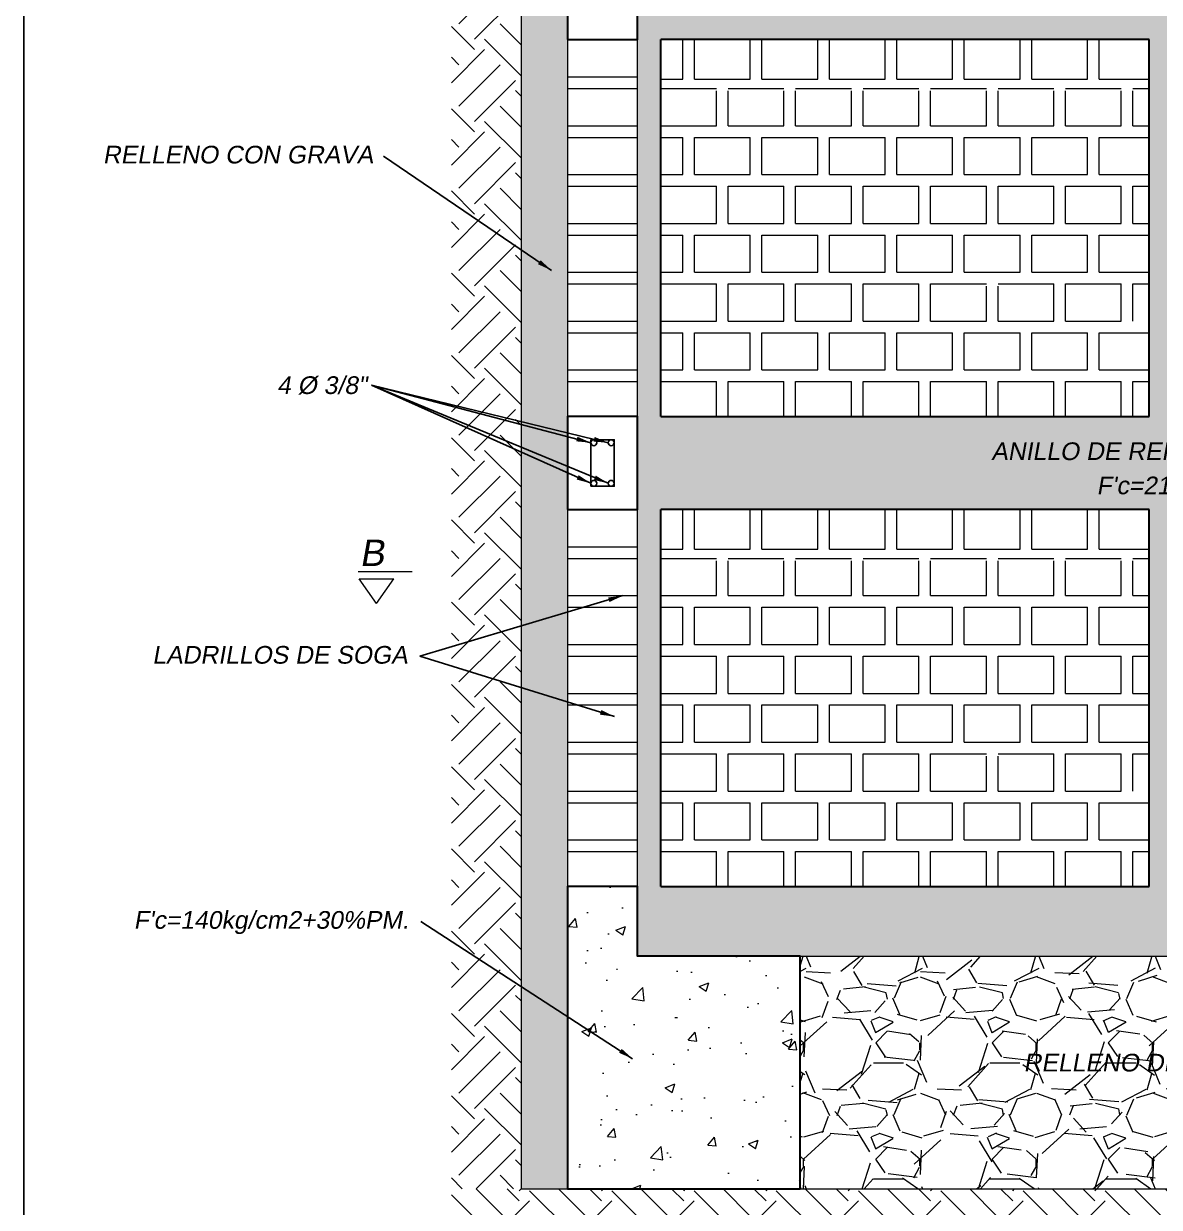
# Model space of a CAD drawing. Header units: metres. Extents: x 4293 to 4528, y 2596 to 2639.
# Drawn here: x 4411.751 to 4414.192, y 2625.601 to 2628.145 of the extents above; entities that cross this region are included whole.
import ezdxf
from ezdxf.enums import TextEntityAlignment as Align

# ---------------------------------------------------------------- set-up
doc = ezdxf.new("R2010")
doc.units = ezdxf.units.M
for name, color, linetype, lineweight in [('A TAPA', 6, 'Continuous', 13), ('a. acero', 150, 'Continuous', 25), ('a. grava', 252, 'Continuous', 5), ('a. Ladrillos', 24, 'Continuous', 15), ('a. terreno', 79, 'Continuous', 9), ('A.B LADRILLO', 24, 'Continuous', 5), ('A.Texto', 180, 'Continuous', 5), ('cimiento', 6, 'Continuous', 30), ('concreto', 252, 'Continuous', 5), ('Sombreados', 8, 'Continuous', 5)]:
    doc.layers.add(name, color=color, linetype=linetype, lineweight=lineweight)
doc.styles.add('ARIAL', font='arial.ttf', dxfattribs={"oblique": 10})
doc.dimstyles.new('Esc 1-25', dxfattribs={"dimscale": 0.25, "dimtxt": 0.15, "dimasz": 0.125, "dimexe": 0.1, "dimexo": 0.1, "dimgap": 0.15, "dimtad": 2, "dimtih": 1, "dimtoh": 1, "dimzin": 4, "dimdsep": 46, "dimtxsty": 'ARIAL', "dimblk": 'ARCHTICK', "dimcen": 0.5, "dimdle": 0.1, "dimadec": 0, "dimazin": 0, "dimtfac": 1, "dimtofl": 0, "dimtmove": 2, "dimatfit": 3, "dimfxl": 1, "dimtolj": 1, "dimtzin": 0, "dimarcsym": 1})

# ---------------------------------------------------------------- blocks, each defined once
blk = doc.blocks.new('_ArchTick')
at = {"color": 0, "linetype": 'ByBlock', "const_width": 0.15}
blk.add_lwpolyline([(-0.5, -0.5), (0.5, 0.5)], dxfattribs=at)
blk = doc.blocks.new('*D595')
at = {"color": 0, "lineweight": -2, "ltscale": 0.5, "transparency": 16777216}
for p, q in [((4412.8957, 2624.8089), (4413.4457, 2624.8089)), ((4412.9207, 2624.8102), (4412.9207, 2624.7839)), ((4413.4207, 2624.8102), (4413.4207, 2624.7839))]:
    blk.add_line(p, q, dxfattribs=at)
at = {"layer": 'Defpoints', "color": 0, "ltscale": 0.5, "transparency": 16777216}
for p in [(4412.9207, 2625.6403), (4413.4207, 2625.6403), (4413.4207, 2624.8089)]:
    blk.add_point(p, dxfattribs=at)
at = {"color": 0, "lineweight": -2, "ltscale": 0.5, "transparency": 16777216, "xscale": 0.03125, "yscale": 0.03125, "zscale": 0.03125, "rotation": 180}
blk.add_blockref('_ArchTick', (4412.9207, 2624.8089), dxfattribs=at)
at = {"color": 0, "lineweight": -2, "ltscale": 0.5, "transparency": 16777216, "xscale": 0.03125, "yscale": 0.03125, "zscale": 0.03125}
blk.add_blockref('_ArchTick', (4413.4207, 2624.8089), dxfattribs=at)
at = {"color": 0, "ltscale": 0.5, "transparency": 16777216, "insert": (4413.1707, 2624.7523), "char_height": 0.0375, "attachment_point": 5, "style": 'ARIAL'}
blk.add_mtext('\\A1;.50', dxfattribs=at)

msp = doc.modelspace()

# ---------------------------------------------------------------- hatches: boundary and pattern name
at = {"layer": 'a. grava'}
h = msp.add_hatch(dxfattribs=at)
h.set_pattern_fill('GRAVEL', color=256, scale=0.1, style=0)
h.set_pattern_definition([(228.0128, (4355.521061, 2629.093681), (-0.7999998232, -0.9000001342), [0.0134536, -1.3319088]), (184.9697, (4355.512061, 2629.083681), (1.20000010515, 0.0999991307), [0.0230868, -2.2855925]), (132.5104, (4355.489061, 2629.081681), (0.99999907183, -1.1000008674), [0.0162788, -1.6116032]), (267.2737, (4355.450061, 2629.056681), (0.09999960177, 2.0000000295), [0.0210238, -2.0813558]), (292.8337, (4355.449061, 2629.035681), (-0.50000099054, 1.19999964118), [0.0206155, -2.0409373]), (357.2737, (4355.457061, 2629.016681), (-2.0000000295, 0.09999960177), [0.0210238, -2.0813558]), (37.6942, (4355.478061, 2629.015681), (-1.30000073456, -0.99999904052), [0.0278029, -2.7524849]), (72.2553, (4355.500061, 2629.032681), (0.70000107627, 2.19999962312), [0.0262488, -2.5986321]), (121.4296, (4355.508061, 2629.057681), (-0.8000008234, 1.29999950365), [0.021095, -2.0884073]), (175.2364, (4355.497061, 2629.075681), (1.1000000946, -0.0999991533), [0.0240832, -1.1800763]), (222.3974, (4355.4730612, 2629.077681), (-1.2000007351, -1.0999992082), [0.0311448, -3.0833375]), (138.8141, (4355.549061, 2629.055681), (-0.7000002947, 0.5999997313), [0.0106301, -1.0523844]), (171.4692, (4355.541061, 2629.062681), (1.2999998285, -0.200000791), [0.0202237, -2.0021511]), (225, (4355.52106, 2629.06568), (-1e-17, -0.10000003), [0.0141421, -0.1272792]), (203.1986, (4355.514061, 2629.077681), (0.499999973, 0.2000001325), [0.0076158, -0.7539615]), (291.8014, (4355.507061, 2629.074681), (-0.099999991, 0.3000000273), [0.0107703, -0.5277462]), (30.9638, (4355.511061, 2629.064681), (0.299999802, 0.2000002484), [0.0174929, -0.5656023]), (161.5651, (4355.52606, 2629.07368), (0.200000043, -0.09999984), [0.0126491, -0.3035787]), (16.3895, (4355.449061, 2629.074681), (1.00000021984, 0.299999271), [0.01772, -1.7542845]), (70.3462, (4355.466061, 2629.079681), (-0.3999995247, -1.10000021356), [0.0148661, -1.4717408]), (293.1986, (4355.526061, 2629.093681), (-0.2000001325, 0.499999973), [0.0152315, -0.7463458]), (343.6105, (4355.532061, 2629.079681), (-1.00000021984, 0.299999271), [0.01772, -1.7542845]), (339.444, (4355.449061, 2629.012681), (-0.5000001845, 0.1999995996), [0.017088, -0.8373124]), (294.7751, (4355.465061, 2629.006681), (-0.4999992189, 1.1000003422), [0.0143178, -1.4174643]), (66.8014, (4355.527061, 2628.993681), (0.2000001325, 0.499999973), [0.0152315, -0.7463458]), (17.354, (4355.533061, 2629.007681), (-1.3000002019, -0.3999994502), [0.0167631, -1.6595424]), (69.444, (4355.478061, 2628.993681), (-0.1999995996, -0.5000001845), [0.008544, -0.8458564]), (101.3099, (4355.521061, 2628.993681), (-0.099999763, 0.400000075), [0.005099, -0.5048029]), (165.9638, (4355.52006, 2628.99868), (0.300000055, -0.099999806), [0.0206155, -0.391695]), (186.009, (4355.500061, 2629.003681), (0.9999999751, 0.09999993175), [0.019105, -1.8913923]), (303.6901, (4355.51106, 2629.05568), (-0.100000133, 0.199999956), [0.0144222, -0.3461329]), (353.1572, (4355.519061, 2629.043681), (1.69999993655, -0.2000007998), [0.0251794, -2.4927563]), (60.9454, (4355.544061, 2629.040681), (-0.4000000027, -0.7000000385), [0.0102956, -1.0192674]), (90, (4355.54906, 2629.04968), (-0.1, 0.1), [0.006, -0.094]), (120.2564, (4355.498061, 2629.006681), (0.3999994887, -0.7000002456), [0.0138924, -1.375352]), (48.0128, (4355.491061, 2629.018681), (0.7999998232, 0.9000001342), [0.0269072, -1.3184552]), (0, (4355.50906, 2629.03868), (0.1, 0.1), [0.026, -0.074]), (325.3048, (4355.535061, 2629.038681), (-0.9999994259, 0.70000086096), [0.0158114, -1.5653274]), (254.0546, (4355.548061, 2629.029681), (-0.099999989, -0.4000000127), [0.0145602, -0.7134508]), (207.646, (4355.544061, 2629.015681), (-1.89999958072, -1.00000077132), [0.0237065, -2.3469474]), (175.4261, (4355.523061, 2629.004681), (-1.30000005583, 0.09999948012), [0.0250799, -2.4829074])])
h.paths.add_polyline_path([(4412.9207, 2629.2353), (4412.8207, 2629.2353), (4412.8207, 2625.6403), (4412.9207, 2625.6403)])
at = {"layer": 'a. grava', "ltscale": 0.5}
h = msp.add_hatch(dxfattribs=at)
h.set_pattern_fill('GRAVEL', color=256, scale=0.25, style=0)
h.set_pattern_definition([(228.0128, (4266.856245, 2617.047346), (-1.999999558, -2.2500003354), [0.033634, -3.329772]), (184.9697, (4266.833745, 2617.022346), (3.0000002629, 0.24999782675), [0.057717, -5.71398125]), (132.5104, (4266.776245, 2617.017346), (2.4999976796, -2.7500021685), [0.040697, -4.029008]), (267.2737, (4266.678745, 2616.954846), (0.2499990044, 5.0000000737), [0.0525595, -5.2033895]), (292.8337, (4266.676245, 2616.902346), (-1.2500024764, 2.9999991029), [0.05153875, -5.10234325]), (357.2737, (4266.696245, 2616.854846), (-5.0000000737, 0.2499990044), [0.0525595, -5.2033895]), (37.6942, (4266.748745, 2616.852346), (-3.2500018364, -2.4999976013), [0.06950725, -6.88121225]), (72.2553, (4266.803745, 2616.894846), (1.7500026907, 5.4999990578), [0.065622, -6.49658025]), (121.4296, (4266.823745, 2616.957346), (-2.0000020585, 3.2499987591), [0.0527375, -5.22101825]), (175.2364, (4266.796245, 2617.002346), (2.7500002366, -0.2499978832), [0.060208, -2.95019075]), (222.3974, (4266.736245, 2617.007346), (-3.00000183777, -2.7499980205), [0.077862, -7.70834375]), (138.8141, (4266.926245, 2616.952346), (-1.7500007367, 1.4999993283), [0.02657525, -2.630961]), (171.4692, (4266.906245, 2616.969846), (3.2499995712, -0.5000019775), [0.05055925, -5.00537775]), (225, (4266.85624, 2616.97735), (-3e-17, -0.25000008), [0.03535525, -0.318198]), (203.1986, (4266.838745, 2617.007346), (1.249999933, 0.500000331), [0.0190395, -1.88490375]), (291.8014, (4266.821245, 2616.999846), (-0.249999978, 0.750000068), [0.02692575, -1.3193655]), (30.9638, (4266.831245, 2616.974846), (0.749999506, 0.500000621), [0.04373225, -1.41400575]), (161.5651, (4266.868745, 2616.99735), (0.50000011, -0.2499996), [0.03162275, -0.75894675]), (16.3895, (4266.676245, 2616.999846), (2.5000005496, 0.7499981775), [0.0443, -4.38571125]), (70.3462, (4266.718745, 2617.012346), (-0.9999988118, -2.7500005339), [0.03716525, -3.679352]), (293.1986, (4266.868745, 2617.047346), (-0.500000331, 1.249999933), [0.03807875, -1.8658645]), (343.6105, (4266.883745, 2617.012346), (-2.5000005496, 0.7499981775), [0.0443, -4.38571125]), (339.444, (4266.676245, 2616.844846), (-1.250000461, 0.499998999), [0.04272, -2.093281]), (294.7751, (4266.716245, 2616.829846), (-1.2499980473, 2.7500008555), [0.0357945, -3.54366075]), (66.8014, (4266.871245, 2616.797346), (0.500000331, 1.249999933), [0.03807875, -1.8658645]), (17.354, (4266.886245, 2616.832346), (-3.2500005048, -0.9999986256), [0.04190775, -4.148856]), (69.444, (4266.748745, 2616.797346), (-0.499998999, -1.250000461), [0.02136, -2.114641]), (101.3099, (4266.856245, 2616.797346), (-0.249999408, 1.000000188), [0.0127475, -1.26200725]), (165.9638, (4266.853745, 2616.809846), (0.750000136, -0.249999514), [0.05153875, -0.9792375]), (186.009, (4266.803745, 2616.822346), (2.4999999377, 0.2499998294), [0.0477625, -4.72848075]), (303.6901, (4266.831245, 2616.952346), (-0.250000334, 0.49999989), [0.0360555, -0.86533225]), (353.1572, (4266.851245, 2616.922346), (4.2499998414, -0.5000019995), [0.0629485, -6.23189075]), (60.9454, (4266.913745, 2616.914846), (-1.0000000068, -1.750000096), [0.025739, -2.5481685]), (90, (4266.92624, 2616.93735), (-0.25, 0.25), [0.015, -0.235]), (120.2564, (4266.798745, 2616.829846), (0.9999987217, -1.750000614), [0.034731, -3.43838]), (48.0128, (4266.781245, 2616.859846), (1.999999558, 2.2500003354), [0.067268, -3.296138]), (0, (4266.82624, 2616.90985), (0.25, 0.25), [0.065, -0.185]), (325.3048, (4266.891245, 2616.909846), (-2.4999985647, 1.7500021524), [0.0395285, -3.9133185]), (254.0546, (4266.923745, 2616.887346), (-0.249999972, -1.000000032), [0.0364005, -1.783627]), (207.646, (4266.913745, 2616.852346), (-4.7499989518, -2.5000019283), [0.05926625, -5.8673685]), (175.4261, (4266.861245, 2616.824846), (-3.2500001396, 0.2499987003), [0.06269975, -6.2072685])])
h.paths.add_polyline_path([(4415.1207, 2625.6403), (4415.1207, 2626.1403), (4413.4207, 2626.1403), (4413.4207, 2625.6403)])
h.paths.add_polyline_path([(4413.8906, 2625.8821), (4414.8466, 2625.8821), (4414.8466, 2625.9411), (4413.8906, 2625.9411)], flags=24)
at = {"layer": 'a. terreno', "ltscale": 0.5}
h = msp.add_hatch(dxfattribs=at)
h.set_pattern_fill('EARTH', color=256, scale=0.5, angle=45, style=0)
h.set_pattern_definition([(45, (4249.37845, 2616.79735), (1e-17, 0.1767767), [0.125, -0.125]), (45, (4249.34531, 2616.83049), (1e-17, 0.1767767), [0.125, -0.125]), (45, (4249.31216, 2616.86364), (1e-17, 0.1767767), [0.125, -0.125]), (135, (4249.31216, 2616.88573), (-0.1767767, 3e-17), [0.125, -0.125]), (135, (4249.34531, 2616.91888), (-0.1767767, 3e-17), [0.125, -0.125]), (135, (4249.37845, 2616.95203), (-0.1767767, 3e-17), [0.125, -0.125])])
h.paths.add_polyline_path([(4412.8207, 2629.3853), (4412.6707, 2629.3853), (4412.6707, 2625.6403), (4412.8207, 2625.6403)])
h = msp.add_hatch(dxfattribs=at)
h.set_pattern_fill('EARTH', color=256, scale=0.5, angle=45, style=0)
h.set_pattern_definition([(45, (4247.00008, 2616.79735), (1e-17, 0.176776695), [0.125, -0.125]), (45, (4246.96693, 2616.83049), (1e-17, 0.176776695), [0.125, -0.125]), (45, (4246.93379, 2616.86364), (1e-17, 0.176776695), [0.125, -0.125]), (135, (4246.93379, 2616.88573), (-0.176776695, 3e-17), [0.125, -0.125]), (135, (4246.96693, 2616.91888), (-0.176776695, 3e-17), [0.125, -0.125]), (135, (4247.00008, 2616.95203), (-0.176776695, 3e-17), [0.125, -0.125])])
h.paths.add_polyline_path([(4415.8957, 2625.6403), (4412.6707, 2625.6403), (4412.6707, 2625.4903), (4415.8957, 2625.4903)])
at = {"layer": 'concreto', "ltscale": 0.5}
h = msp.add_hatch(dxfattribs=at)
h.set_pattern_fill('AR-CONC', color=256, scale=0.02, angle=45, style=0)
h.set_pattern_definition([(95, (4266.67624, 2616.79735), (0.1103104, 0.09256142), [0.015, -0.165]), (40, (4266.67624, 2616.79735), (-0.12599843, 0.08675363), [0.012, -0.132]), (145.4514, (4266.68544, 2616.80506), (-0.0156879, 0.17931506), [0.01274804, -0.14022842]), (91.1842, (4266.64796, 2616.82563), (0.1743386, 0.12752275), [0.0225, -0.2475]), (141.6356, (4266.66249, 2616.83626), (-0.0055798, 0.26994234), [0.01912206, -0.2103426]), (36.1842, (4266.64796, 2616.82563), (-0.00558, 0.26994233), [0.018, -0.198]), (66, (4266.66917, 2616.8327), (0.14135431, 0.027476495), [0.015, -0.165]), (11, (4266.66917, 2616.8327), (-0.06814172, 0.13696169), [0.012, -0.132]), (116.4514, (4266.68095, 2616.83499), (0.07321272, 0.16443812), [0.01274804, -0.14022842]), (82.5, (4266.676245, 2616.797346), (-0.045358637, 0.048797964), [0, -0.1304, 0, -0.134, 0, -0.1325]), (52.5, (4266.676245, 2616.797346), (-0.01857459, 0.09298189), [0, -0.0764, 0, -0.1274, 0, -0.0505]), (12.5, (4266.64471, 2616.76581), (0.078683633, 0.072304152), [0, -0.05, 0, -0.156, 0, -0.207]), (2.5, (4266.63057, 2616.75167), (0.068317997, 0.09663196), [0, -0.065, 0, -0.1036, 0, -0.147])])
h.paths.add_polyline_path([(4415.1207, 2626.1403), (4415.4707, 2626.1403), (4415.4707, 2626.2903), (4415.4707, 2627.1003), (4415.4707, 2627.3003), (4415.4707, 2628.1103), (4415.4707, 2628.3103), (4415.4707, 2629.2353), (4415.4207, 2629.2353), (4415.4207, 2628.3103), (4414.3707, 2628.3103), (4414.3707, 2629.2353), (4414.1707, 2629.2353), (4414.1707, 2628.3103), (4413.1207, 2628.3103), (4413.1207, 2628.9403), (4413.0707, 2628.9403), (4413.0707, 2628.3103), (4413.0707, 2628.1103), (4413.0707, 2627.3003), (4413.0707, 2627.1003), (4413.0707, 2626.2903), (4413.0707, 2626.1403), (4413.4207, 2626.1403)])
h.paths.add_polyline_path([(4414.1707, 2626.2903), (4413.1207, 2626.2903), (4413.1207, 2627.1003), (4414.1707, 2627.1003)], flags=16)
h.paths.add_polyline_path([(4414.3707, 2627.1003), (4415.4207, 2627.1003), (4415.4207, 2626.2903), (4414.3707, 2626.2903)], flags=16)
h.paths.add_polyline_path([(4414.1707, 2627.3003), (4413.1207, 2627.3003), (4413.1207, 2628.1103), (4414.1707, 2628.1103)], flags=16)
h.paths.add_polyline_path([(4414.3707, 2627.3003), (4414.3707, 2628.1103), (4415.4207, 2628.1103), (4415.4207, 2627.3003)], flags=16)
h.paths.add_polyline_path([(4413.0707, 2629.0919), (4413.1207, 2629.0919), (4413.1207, 2629.2353), (4413.0707, 2629.2353)])
h.paths.add_polyline_path([(4413.0707, 2628.9403), (4413.1207, 2628.9403), (4413.1207, 2629.0919), (4413.0707, 2629.0919)], flags=17)
h = msp.add_hatch(dxfattribs=at)
h.set_pattern_fill('AR-CONC', color=256, scale=0.03, style=0)
h.set_pattern_definition([(50, (4266.67624, 2616.79735), (0.21517805, -0.01882564), [0.0225, -0.2475]), (355, (4266.67624, 2616.79735), (-0.0416254, 0.22565764), [0.018, -0.198]), (100.4514, (4266.69418, 2616.79578), (0.1735528, 0.20683186), [0.01912206, -0.21034263]), (46.1842, (4266.67624, 2616.85735), (0.3201723, -0.0496557), [0.03375, -0.37125]), (96.6356, (4266.70293, 2616.8532), (0.2803988, 0.29223536), [0.0286831, -0.3155139]), (351.1842, (4266.67624, 2616.85735), (0.2803986, 0.2922356), [0.027, -0.297]), (21, (4266.70624, 2616.84235), (0.17907212, -0.12078567), [0.0225, -0.2475]), (326, (4266.70624, 2616.84235), (0.0729946, 0.217545), [0.018, -0.198]), (71.4514, (4266.72117, 2616.83228), (0.2520668, 0.09675915), [0.01912206, -0.21034263]), (37.5, (4266.676245, 2616.797346), (0.003647957, 0.099868156), [0, -0.1956, 0, -0.201, 0, -0.19875]), (7.5, (4266.67624, 2616.79735), (0.07892086, 0.11832351), [0, -0.1146, 0, -0.1911, 0, -0.07575]), (327.5, (4266.609345, 2616.79735), (0.16014673, -0.00676646), [0, -0.075, 0, -0.234, 0, -0.3105]), (317.5, (4266.57934, 2616.79735), (0.17495585, 0.0300315), [0, -0.0975, 0, -0.1554, 0, -0.2205])])
h.paths.add_polyline_path([(4413.4207, 2625.6403), (4413.4207, 2626.1403), (4413.0707, 2626.1403), (4413.0707, 2626.2903), (4412.9207, 2626.2903), (4412.9207, 2625.6403)])

# ---------------------------------------------------------------- linework, layer by layer
at = {"ltscale": 0.5}
msp.add_lwpolyline([(4411.7515, 2630.7619), (4416.9051, 2630.7619), (4416.9051, 2624.1699), (4411.7515, 2624.1699)], close=True, dxfattribs=at)
at = {"layer": 'A TAPA'}
for points in [[(4412.5868, 2626.9668), (4412.4704, 2626.9668)], [(4412.5097, 2626.8985), (4412.4723, 2626.9515), (4412.4723, 2626.9515)], [(4412.4723, 2626.9515), (4412.5471, 2626.9515)], [(4412.5097, 2626.8985), (4412.5471, 2626.9515), (4412.5471, 2626.9515)], [(4412.5097, 2626.8985), (4412.5471, 2626.9515), (4412.5471, 2626.9515)]]:
    msp.add_lwpolyline(points, dxfattribs=at)
at = {"layer": 'a. acero'}
msp.add_lwpolyline([(4412.9707, 2627.1503), (4413.0207, 2627.1503), (4413.0207, 2627.2503), (4412.9707, 2627.2503)], close=True, dxfattribs=at)
for centre in [(4412.977, 2627.244), (4413.0143, 2627.244), (4412.977, 2627.1567), (4413.0143, 2627.1567)]:
    msp.add_circle(centre, 0.00635, dxfattribs=at)
at = {"layer": 'a. grava'}
msp.add_line((4412.8207, 2629.2353), (4412.8207, 2625.6403), dxfattribs=at)
for points in [[(4412.8207, 2625.6403), (4412.9207, 2625.6403)], [(4413.4207, 2625.6403), (4415.1207, 2625.6403)]]:
    msp.add_lwpolyline(points, dxfattribs=at)
at = {"layer": 'a. Ladrillos'}
for p, q in [((4413.0707, 2627.3003), (4413.0707, 2628.1403)), ((4412.9207, 2628.1103), (4412.9207, 2627.3003)), ((4412.9207, 2628.0303), (4413.0707, 2628.0303)), ((4412.9207, 2628.0053), (4413.0707, 2628.0053)), ((4412.9207, 2627.9253), (4413.0707, 2627.9253)), ((4412.9207, 2627.9003), (4413.0707, 2627.9003)), ((4412.9207, 2627.8203), (4413.0707, 2627.8203)), ((4412.9207, 2627.7953), (4413.0707, 2627.7953)), ((4412.9207, 2627.7153), (4413.0707, 2627.7153)), ((4412.9207, 2627.6903), (4413.0707, 2627.6903)), ((4412.9207, 2627.6103), (4413.0707, 2627.6103)), ((4412.9207, 2627.5853), (4413.0707, 2627.5853)), ((4412.9207, 2627.5053), (4413.0707, 2627.5053)), ((4412.9207, 2627.4803), (4413.0707, 2627.4803)), ((4412.9207, 2627.4003), (4413.0707, 2627.4003)), ((4412.9207, 2627.3753), (4413.0707, 2627.3753)), ((4413.0707, 2626.2903), (4413.0707, 2627.1303)), ((4412.9207, 2627.1003), (4412.9207, 2626.2903)), ((4412.9207, 2627.0203), (4413.0707, 2627.0203)), ((4412.9207, 2626.9953), (4413.0707, 2626.9953)), ((4412.9207, 2626.9153), (4413.0707, 2626.9153)), ((4412.9207, 2626.8903), (4413.0707, 2626.8903)), ((4412.9207, 2626.8103), (4413.0707, 2626.8103)), ((4412.9207, 2626.7853), (4413.0707, 2626.7853)), ((4412.9207, 2626.7053), (4413.0707, 2626.7053)), ((4412.9207, 2626.6803), (4413.0707, 2626.6803)), ((4412.9207, 2626.6003), (4413.0707, 2626.6003)), ((4412.9207, 2626.5753), (4413.0707, 2626.5753)), ((4412.9207, 2626.4953), (4413.0707, 2626.4953)), ((4412.9207, 2626.4703), (4413.0707, 2626.4703)), ((4412.9207, 2626.3903), (4413.0707, 2626.3903)), ((4412.9207, 2626.3653), (4413.0707, 2626.3653))]:
    msp.add_line(p, q, dxfattribs=at)
at = {"layer": 'A.B LADRILLO'}
for p, q in [((4413.1682, 2628.0253), (4413.1682, 2628.1103)), ((4413.1932, 2628.0253), (4413.1932, 2628.1103)), ((4413.3132, 2628.0253), (4413.3132, 2628.1103)), ((4413.3382, 2628.0253), (4413.3382, 2628.1103)), ((4413.4582, 2628.0253), (4413.4582, 2628.1103)), ((4413.4832, 2628.0253), (4413.4832, 2628.1103)), ((4413.6032, 2628.0253), (4413.6032, 2628.1103)), ((4413.6282, 2628.0253), (4413.6282, 2628.1103)), ((4413.7482, 2628.0253), (4413.7482, 2628.1103)), ((4413.7732, 2628.0253), (4413.7732, 2628.1103)), ((4413.8932, 2628.0253), (4413.8932, 2628.1103)), ((4413.9182, 2628.0253), (4413.9182, 2628.1103)), ((4414.0382, 2628.0253), (4414.0382, 2628.1103)), ((4414.0632, 2628.0253), (4414.0632, 2628.1103)), ((4413.1207, 2628.0253), (4413.1682, 2628.0253)), ((4413.1932, 2628.0253), (4413.3132, 2628.0253)), ((4413.3382, 2628.0253), (4413.4582, 2628.0253)), ((4413.4832, 2628.0253), (4413.6032, 2628.0253)), ((4413.6282, 2628.0253), (4413.7482, 2628.0253)), ((4413.7732, 2628.0253), (4413.8932, 2628.0253)), ((4413.9182, 2628.0253), (4414.0382, 2628.0253)), ((4414.0632, 2628.0253), (4414.1707, 2628.0253)), ((4413.1207, 2628.0053), (4413.2407, 2628.0053)), ((4413.2407, 2627.9253), (4413.2407, 2628.0003)), ((4413.2657, 2628.0053), (4413.3857, 2628.0053)), ((4413.2657, 2627.9253), (4413.2657, 2628.0003)), ((4413.3857, 2627.9253), (4413.3857, 2628.0003)), ((4413.4107, 2628.0053), (4413.5307, 2628.0053)), ((4413.4107, 2627.9253), (4413.4107, 2628.0003)), ((4413.5307, 2627.9253), (4413.5307, 2628.0003)), ((4413.5557, 2628.0053), (4413.6757, 2628.0053)), ((4413.5557, 2627.9253), (4413.5557, 2628.0003)), ((4413.6757, 2627.9253), (4413.6757, 2628.0003)), ((4413.7007, 2628.0053), (4413.8207, 2628.0053)), ((4413.7007, 2627.9253), (4413.7007, 2628.0003)), ((4413.8207, 2627.9253), (4413.8207, 2628.0003)), ((4413.8457, 2628.0053), (4413.9657, 2628.0053)), ((4413.8457, 2627.9253), (4413.8457, 2628.0003)), ((4413.9657, 2627.9253), (4413.9657, 2628.0003)), ((4413.9907, 2628.0053), (4414.1107, 2628.0053)), ((4413.9907, 2627.9253), (4413.9907, 2628.0003)), ((4414.1107, 2627.9253), (4414.1107, 2628.0003)), ((4414.1357, 2628.0053), (4414.1707, 2628.0053)), ((4414.1357, 2627.9253), (4414.1357, 2628.0003)), ((4413.1207, 2627.9253), (4413.2407, 2627.9253)), ((4413.2657, 2627.9253), (4413.3857, 2627.9253)), ((4413.4107, 2627.9253), (4413.5307, 2627.9253)), ((4413.5557, 2627.9253), (4413.6757, 2627.9253)), ((4413.7007, 2627.9253), (4413.8207, 2627.9253)), ((4413.8457, 2627.9253), (4413.9657, 2627.9253)), ((4413.9907, 2627.9253), (4414.1107, 2627.9253)), ((4414.1357, 2627.9253), (4414.1707, 2627.9253)), ((4413.1207, 2627.9003), (4413.1682, 2627.9003)), ((4413.1682, 2627.8203), (4413.1682, 2627.9003)), ((4413.1932, 2627.9003), (4413.3132, 2627.9003)), ((4413.1932, 2627.8203), (4413.1932, 2627.9003)), ((4413.3132, 2627.8203), (4413.3132, 2627.9003)), ((4413.3382, 2627.8203), (4413.3382, 2627.9003)), ((4413.3382, 2627.9003), (4413.4582, 2627.9003)), ((4413.4582, 2627.8203), (4413.4582, 2627.9003)), ((4413.4832, 2627.8203), (4413.4832, 2627.9003)), ((4413.4832, 2627.9003), (4413.6032, 2627.9003)), ((4413.6032, 2627.8203), (4413.6032, 2627.9003)), ((4413.6282, 2627.8203), (4413.6282, 2627.9003)), ((4413.6282, 2627.9003), (4413.7482, 2627.9003)), ((4413.7482, 2627.8203), (4413.7482, 2627.9003)), ((4413.7732, 2627.8203), (4413.7732, 2627.9003)), ((4413.7732, 2627.9003), (4413.8932, 2627.9003)), ((4413.8932, 2627.8203), (4413.8932, 2627.9003)), ((4413.9182, 2627.8203), (4413.9182, 2627.9003)), ((4413.9182, 2627.9003), (4414.0382, 2627.9003)), ((4414.0382, 2627.8203), (4414.0382, 2627.9003)), ((4414.0632, 2627.8203), (4414.0632, 2627.9003)), ((4414.0632, 2627.9003), (4414.1707, 2627.9003)), ((4413.1207, 2627.8203), (4413.1682, 2627.8203)), ((4413.1932, 2627.8203), (4413.3132, 2627.8203)), ((4413.3382, 2627.8203), (4413.4582, 2627.8203)), ((4413.4832, 2627.8203), (4413.6032, 2627.8203)), ((4413.6282, 2627.8203), (4413.7482, 2627.8203)), ((4413.7732, 2627.8203), (4413.8932, 2627.8203)), ((4413.9182, 2627.8203), (4414.0382, 2627.8203)), ((4414.0632, 2627.8203), (4414.1707, 2627.8203)), ((4413.1207, 2627.7953), (4413.2407, 2627.7953)), ((4413.2407, 2627.7153), (4413.2407, 2627.7953)), ((4413.2657, 2627.7153), (4413.2657, 2627.7953)), ((4413.2657, 2627.7953), (4413.3857, 2627.7953)), ((4413.3857, 2627.7153), (4413.3857, 2627.7953)), ((4413.4107, 2627.7153), (4413.4107, 2627.7953)), ((4413.4107, 2627.7953), (4413.5307, 2627.7953)), ((4413.5307, 2627.7153), (4413.5307, 2627.7953)), ((4413.5557, 2627.7153), (4413.5557, 2627.7953)), ((4413.5557, 2627.7953), (4413.6757, 2627.7953)), ((4413.6757, 2627.7153), (4413.6757, 2627.7953)), ((4413.7007, 2627.7153), (4413.7007, 2627.7953)), ((4413.7007, 2627.7953), (4413.8207, 2627.7953)), ((4413.8207, 2627.7153), (4413.8207, 2627.7953)), ((4413.8457, 2627.7153), (4413.8457, 2627.7953)), ((4413.8457, 2627.7953), (4413.9657, 2627.7953)), ((4413.9657, 2627.7153), (4413.9657, 2627.7953)), ((4413.9907, 2627.7153), (4413.9907, 2627.7953)), ((4413.9907, 2627.7953), (4414.1107, 2627.7953)), ((4414.1107, 2627.7153), (4414.1107, 2627.7953)), ((4414.1357, 2627.7153), (4414.1357, 2627.7953)), ((4414.1357, 2627.7953), (4414.1707, 2627.7953)), ((4413.1207, 2627.7153), (4413.2407, 2627.7153)), ((4413.2657, 2627.7153), (4413.3857, 2627.7153)), ((4413.4107, 2627.7153), (4413.5307, 2627.7153)), ((4413.5557, 2627.7153), (4413.6757, 2627.7153)), ((4413.7007, 2627.7153), (4413.8207, 2627.7153)), ((4413.8457, 2627.7153), (4413.9657, 2627.7153)), ((4413.9907, 2627.7153), (4414.1107, 2627.7153)), ((4414.1357, 2627.7153), (4414.1707, 2627.7153)), ((4413.1207, 2627.6903), (4413.1682, 2627.6903)), ((4413.1682, 2627.6103), (4413.1682, 2627.6903)), ((4413.1932, 2627.6903), (4413.3132, 2627.6903)), ((4413.1932, 2627.6103), (4413.1932, 2627.6903)), ((4413.3132, 2627.6103), (4413.3132, 2627.6903)), ((4413.3382, 2627.6103), (4413.3382, 2627.6903)), ((4413.3382, 2627.6903), (4413.4582, 2627.6903)), ((4413.4582, 2627.6103), (4413.4582, 2627.6903)), ((4413.4832, 2627.6103), (4413.4832, 2627.6903)), ((4413.4832, 2627.6903), (4413.6032, 2627.6903)), ((4413.6032, 2627.6103), (4413.6032, 2627.6903)), ((4413.6282, 2627.6103), (4413.6282, 2627.6903)), ((4413.6282, 2627.6903), (4413.7482, 2627.6903)), ((4413.7482, 2627.6103), (4413.7482, 2627.6903)), ((4413.7732, 2627.6103), (4413.7732, 2627.6903)), ((4413.7732, 2627.6903), (4413.8932, 2627.6903)), ((4413.8932, 2627.6103), (4413.8932, 2627.6903)), ((4413.9182, 2627.6103), (4413.9182, 2627.6903)), ((4413.9182, 2627.6903), (4414.0382, 2627.6903)), ((4414.0382, 2627.6103), (4414.0382, 2627.6903)), ((4414.0632, 2627.6103), (4414.0632, 2627.6903)), ((4414.0632, 2627.6903), (4414.1707, 2627.6903)), ((4413.1207, 2627.6103), (4413.1682, 2627.6103)), ((4413.1932, 2627.6103), (4413.3132, 2627.6103)), ((4413.3382, 2627.6103), (4413.4582, 2627.6103)), ((4413.4832, 2627.6103), (4413.6032, 2627.6103)), ((4413.6282, 2627.6103), (4413.7482, 2627.6103)), ((4413.7732, 2627.6103), (4413.8932, 2627.6103)), ((4413.9182, 2627.6103), (4414.0382, 2627.6103)), ((4414.0632, 2627.6103), (4414.1707, 2627.6103)), ((4413.1207, 2627.5853), (4413.2407, 2627.5853)), ((4413.2407, 2627.5053), (4413.2407, 2627.5853)), ((4413.2657, 2627.5053), (4413.2657, 2627.5853)), ((4413.2657, 2627.5853), (4413.3857, 2627.5853)), ((4413.3857, 2627.5053), (4413.3857, 2627.5853)), ((4413.4107, 2627.5053), (4413.4107, 2627.5853)), ((4413.4107, 2627.5853), (4413.5307, 2627.5853)), ((4413.5307, 2627.5053), (4413.5307, 2627.5853)), ((4413.5557, 2627.5053), (4413.5557, 2627.5853)), ((4413.5557, 2627.5853), (4413.6757, 2627.5853)), ((4413.6757, 2627.5053), (4413.6757, 2627.5853)), ((4413.7007, 2627.5053), (4413.7007, 2627.5853)), ((4413.7007, 2627.5853), (4413.8207, 2627.5853)), ((4413.8207, 2627.5053), (4413.8207, 2627.5803)), ((4413.8457, 2627.5853), (4413.9657, 2627.5853)), ((4413.8457, 2627.5053), (4413.8457, 2627.5803)), ((4413.9657, 2627.5053), (4413.9657, 2627.5853)), ((4413.9907, 2627.5053), (4413.9907, 2627.5853)), ((4413.9907, 2627.5853), (4414.1107, 2627.5853)), ((4414.1107, 2627.5053), (4414.1107, 2627.5853)), ((4414.1357, 2627.5053), (4414.1357, 2627.5853)), ((4414.1357, 2627.5853), (4414.1707, 2627.5853)), ((4413.1207, 2627.5053), (4413.2407, 2627.5053)), ((4413.2657, 2627.5053), (4413.3857, 2627.5053)), ((4413.4107, 2627.5053), (4413.5307, 2627.5053)), ((4413.5557, 2627.5053), (4413.6757, 2627.5053)), ((4413.7007, 2627.5053), (4413.8207, 2627.5053)), ((4413.8457, 2627.5053), (4413.9657, 2627.5053)), ((4413.9907, 2627.5053), (4414.1107, 2627.5053)), ((4413.1207, 2627.4803), (4413.1682, 2627.4803)), ((4413.1682, 2627.4003), (4413.1682, 2627.4803)), ((4413.1932, 2627.4803), (4413.3132, 2627.4803)), ((4413.1932, 2627.4003), (4413.1932, 2627.4803)), ((4413.3132, 2627.4003), (4413.3132, 2627.4803)), ((4413.3382, 2627.4003), (4413.3382, 2627.4803)), ((4413.3382, 2627.4803), (4413.4582, 2627.4803)), ((4413.4582, 2627.4003), (4413.4582, 2627.4803)), ((4413.4832, 2627.4003), (4413.4832, 2627.4803)), ((4413.4832, 2627.4803), (4413.6032, 2627.4803)), ((4413.6032, 2627.4003), (4413.6032, 2627.4803)), ((4413.6282, 2627.4003), (4413.6282, 2627.4803)), ((4413.6282, 2627.4803), (4413.7482, 2627.4803)), ((4413.7482, 2627.4003), (4413.7482, 2627.4803)), ((4413.7732, 2627.4003), (4413.7732, 2627.4803)), ((4413.7732, 2627.4803), (4413.8932, 2627.4803)), ((4413.8932, 2627.4003), (4413.8932, 2627.4803)), ((4413.9182, 2627.4003), (4413.9182, 2627.4803)), ((4413.9182, 2627.4803), (4414.0382, 2627.4803)), ((4414.0382, 2627.4003), (4414.0382, 2627.4803)), ((4414.0632, 2627.4003), (4414.0632, 2627.4803)), ((4414.0632, 2627.4803), (4414.1707, 2627.4803)), ((4413.1207, 2627.4003), (4413.1682, 2627.4003)), ((4413.1932, 2627.4003), (4413.3132, 2627.4003)), ((4413.3382, 2627.4003), (4413.4582, 2627.4003)), ((4413.4832, 2627.4003), (4413.6032, 2627.4003)), ((4413.6282, 2627.4003), (4413.7482, 2627.4003)), ((4413.7732, 2627.4003), (4413.8932, 2627.4003)), ((4413.9182, 2627.4003), (4414.0382, 2627.4003)), ((4414.0632, 2627.4003), (4414.1707, 2627.4003)), ((4413.1207, 2627.3753), (4413.2407, 2627.3753)), ((4413.2407, 2627.3003), (4413.2407, 2627.3753)), ((4413.2657, 2627.3003), (4413.2657, 2627.3753)), ((4413.2657, 2627.3753), (4413.3857, 2627.3753)), ((4413.3857, 2627.3003), (4413.3857, 2627.3753)), ((4413.4107, 2627.3003), (4413.4107, 2627.3753)), ((4413.4107, 2627.3753), (4413.5307, 2627.3753)), ((4413.5307, 2627.3003), (4413.5307, 2627.3753)), ((4413.5557, 2627.3003), (4413.5557, 2627.3753)), ((4413.5557, 2627.3753), (4413.6757, 2627.3753)), ((4413.6757, 2627.3003), (4413.6757, 2627.3753)), ((4413.7007, 2627.3003), (4413.7007, 2627.3753)), ((4413.7007, 2627.3753), (4413.8207, 2627.3753)), ((4413.8207, 2627.3003), (4413.8207, 2627.3753)), ((4413.8457, 2627.3003), (4413.8457, 2627.3753)), ((4413.8457, 2627.3753), (4413.9657, 2627.3753)), ((4413.9657, 2627.3003), (4413.9657, 2627.3753)), ((4413.9907, 2627.3003), (4413.9907, 2627.3753)), ((4413.9907, 2627.3753), (4414.1107, 2627.3753)), ((4414.1107, 2627.3003), (4414.1107, 2627.3753)), ((4414.1357, 2627.3003), (4414.1357, 2627.3753)), ((4414.1357, 2627.3753), (4414.1707, 2627.3753)), ((4413.1682, 2627.0153), (4413.1682, 2627.1003)), ((4413.1932, 2627.0153), (4413.1932, 2627.1003)), ((4413.3132, 2627.0153), (4413.3132, 2627.1003)), ((4413.3382, 2627.0153), (4413.3382, 2627.1003)), ((4413.4582, 2627.0153), (4413.4582, 2627.1003)), ((4413.4832, 2627.0153), (4413.4832, 2627.1003)), ((4413.6032, 2627.0153), (4413.6032, 2627.1003)), ((4413.6282, 2627.0153), (4413.6282, 2627.1003)), ((4413.7482, 2627.0153), (4413.7482, 2627.1003)), ((4413.7732, 2627.0153), (4413.7732, 2627.1003)), ((4413.8932, 2627.0153), (4413.8932, 2627.1003)), ((4413.9182, 2627.0153), (4413.9182, 2627.1003)), ((4414.0382, 2627.0153), (4414.0382, 2627.1003)), ((4414.0632, 2627.0153), (4414.0632, 2627.1003)), ((4413.1207, 2627.0153), (4413.1682, 2627.0153)), ((4413.1207, 2626.9953), (4413.2407, 2626.9953)), ((4413.1932, 2627.0153), (4413.3132, 2627.0153)), ((4413.2657, 2626.9953), (4413.3857, 2626.9953)), ((4413.3382, 2627.0153), (4413.4582, 2627.0153)), ((4413.4107, 2626.9953), (4413.5307, 2626.9953)), ((4413.4832, 2627.0153), (4413.6032, 2627.0153)), ((4413.5557, 2626.9953), (4413.6757, 2626.9953)), ((4413.6282, 2627.0153), (4413.7482, 2627.0153)), ((4413.7007, 2626.9953), (4413.8207, 2626.9953)), ((4413.7732, 2627.0153), (4413.8932, 2627.0153)), ((4413.8457, 2626.9953), (4413.9657, 2626.9953)), ((4413.9182, 2627.0153), (4414.0382, 2627.0153)), ((4413.9907, 2626.9953), (4414.1107, 2626.9953)), ((4414.0632, 2627.0153), (4414.1707, 2627.0153)), ((4414.1357, 2626.9953), (4414.1707, 2626.9953)), ((4413.2407, 2626.9153), (4413.2407, 2626.9903)), ((4413.2657, 2626.9153), (4413.2657, 2626.9903)), ((4413.3857, 2626.9153), (4413.3857, 2626.9903)), ((4413.4107, 2626.9153), (4413.4107, 2626.9903)), ((4413.5307, 2626.9153), (4413.5307, 2626.9903)), ((4413.5557, 2626.9153), (4413.5557, 2626.9903)), ((4413.6757, 2626.9153), (4413.6757, 2626.9903)), ((4413.7007, 2626.9153), (4413.7007, 2626.9903)), ((4413.8207, 2626.9153), (4413.8207, 2626.9903)), ((4413.8457, 2626.9153), (4413.8457, 2626.9903)), ((4413.9657, 2626.9153), (4413.9657, 2626.9903)), ((4413.9907, 2626.9153), (4413.9907, 2626.9903)), ((4414.1107, 2626.9153), (4414.1107, 2626.9903)), ((4414.1357, 2626.9153), (4414.1357, 2626.9903)), ((4413.1207, 2626.9153), (4413.2407, 2626.9153)), ((4413.2657, 2626.9153), (4413.3857, 2626.9153)), ((4413.4107, 2626.9153), (4413.5307, 2626.9153)), ((4413.5557, 2626.9153), (4413.6757, 2626.9153)), ((4413.7007, 2626.9153), (4413.8207, 2626.9153)), ((4413.8457, 2626.9153), (4413.9657, 2626.9153)), ((4413.9907, 2626.9153), (4414.1107, 2626.9153)), ((4414.1357, 2626.9153), (4414.1707, 2626.9153)), ((4413.1207, 2626.8903), (4413.1682, 2626.8903)), ((4413.1682, 2626.8103), (4413.1682, 2626.8903)), ((4413.1932, 2626.8903), (4413.3132, 2626.8903)), ((4413.1932, 2626.8103), (4413.1932, 2626.8903)), ((4413.3132, 2626.8103), (4413.3132, 2626.8903)), ((4413.3382, 2626.8103), (4413.3382, 2626.8903)), ((4413.3382, 2626.8903), (4413.4582, 2626.8903)), ((4413.4582, 2626.8103), (4413.4582, 2626.8903)), ((4413.4832, 2626.8103), (4413.4832, 2626.8903)), ((4413.4832, 2626.8903), (4413.6032, 2626.8903)), ((4413.6032, 2626.8103), (4413.6032, 2626.8903)), ((4413.6282, 2626.8103), (4413.6282, 2626.8903)), ((4413.6282, 2626.8903), (4413.7482, 2626.8903)), ((4413.7482, 2626.8103), (4413.7482, 2626.8903)), ((4413.7732, 2626.8103), (4413.7732, 2626.8903)), ((4413.7732, 2626.8903), (4413.8932, 2626.8903)), ((4413.8932, 2626.8103), (4413.8932, 2626.8903)), ((4413.9182, 2626.8103), (4413.9182, 2626.8903)), ((4413.9182, 2626.8903), (4414.0382, 2626.8903)), ((4414.0382, 2626.8103), (4414.0382, 2626.8903)), ((4414.0632, 2626.8103), (4414.0632, 2626.8903)), ((4414.0632, 2626.8903), (4414.1707, 2626.8903)), ((4413.1207, 2626.8103), (4413.1682, 2626.8103)), ((4413.1932, 2626.8103), (4413.3132, 2626.8103)), ((4413.3382, 2626.8103), (4413.4582, 2626.8103)), ((4413.4832, 2626.8103), (4413.6032, 2626.8103)), ((4413.6282, 2626.8103), (4413.7482, 2626.8103)), ((4413.7732, 2626.8103), (4413.8932, 2626.8103)), ((4413.9182, 2626.8103), (4414.0382, 2626.8103)), ((4414.0632, 2626.8103), (4414.1707, 2626.8103)), ((4413.1207, 2626.7853), (4413.2407, 2626.7853)), ((4413.2407, 2626.7053), (4413.2407, 2626.7853)), ((4413.2657, 2626.7053), (4413.2657, 2626.7853)), ((4413.2657, 2626.7853), (4413.3857, 2626.7853)), ((4413.3857, 2626.7053), (4413.3857, 2626.7853)), ((4413.4107, 2626.7053), (4413.4107, 2626.7853)), ((4413.4107, 2626.7853), (4413.5307, 2626.7853)), ((4413.5307, 2626.7053), (4413.5307, 2626.7853)), ((4413.5557, 2626.7053), (4413.5557, 2626.7853)), ((4413.5557, 2626.7853), (4413.6757, 2626.7853)), ((4413.6757, 2626.7053), (4413.6757, 2626.7853)), ((4413.7007, 2626.7053), (4413.7007, 2626.7853)), ((4413.7007, 2626.7853), (4413.8207, 2626.7853)), ((4413.8207, 2626.7053), (4413.8207, 2626.7853)), ((4413.8457, 2626.7053), (4413.8457, 2626.7853)), ((4413.8457, 2626.7853), (4413.9657, 2626.7853)), ((4413.9657, 2626.7053), (4413.9657, 2626.7853)), ((4413.9907, 2626.7053), (4413.9907, 2626.7853)), ((4413.9907, 2626.7853), (4414.1107, 2626.7853)), ((4414.1107, 2626.7053), (4414.1107, 2626.7853)), ((4414.1357, 2626.7053), (4414.1357, 2626.7853)), ((4414.1357, 2626.7853), (4414.1707, 2626.7853)), ((4413.1207, 2626.7053), (4413.2407, 2626.7053)), ((4413.2657, 2626.7053), (4413.3857, 2626.7053)), ((4413.4107, 2626.7053), (4413.5307, 2626.7053)), ((4413.5557, 2626.7053), (4413.6757, 2626.7053)), ((4413.7007, 2626.7053), (4413.8207, 2626.7053)), ((4413.8457, 2626.7053), (4413.9657, 2626.7053)), ((4413.9907, 2626.7053), (4414.1107, 2626.7053)), ((4414.1357, 2626.7053), (4414.1707, 2626.7053)), ((4413.1207, 2626.6803), (4413.1682, 2626.6803)), ((4413.1682, 2626.6003), (4413.1682, 2626.6803)), ((4413.1932, 2626.6803), (4413.3132, 2626.6803)), ((4413.1932, 2626.6003), (4413.1932, 2626.6803)), ((4413.3132, 2626.6003), (4413.3132, 2626.6803)), ((4413.3382, 2626.6003), (4413.3382, 2626.6803)), ((4413.3382, 2626.6803), (4413.4582, 2626.6803)), ((4413.4582, 2626.6003), (4413.4582, 2626.6803)), ((4413.4832, 2626.6003), (4413.4832, 2626.6803)), ((4413.4832, 2626.6803), (4413.6032, 2626.6803)), ((4413.6032, 2626.6003), (4413.6032, 2626.6803)), ((4413.6282, 2626.6003), (4413.6282, 2626.6803)), ((4413.6282, 2626.6803), (4413.7482, 2626.6803)), ((4413.7482, 2626.6003), (4413.7482, 2626.6803)), ((4413.7732, 2626.6003), (4413.7732, 2626.6803)), ((4413.7732, 2626.6803), (4413.8932, 2626.6803)), ((4413.8932, 2626.6003), (4413.8932, 2626.6803)), ((4413.9182, 2626.6003), (4413.9182, 2626.6803)), ((4413.9182, 2626.6803), (4414.0382, 2626.6803)), ((4414.0382, 2626.6003), (4414.0382, 2626.6803)), ((4414.0632, 2626.6003), (4414.0632, 2626.6803)), ((4414.0632, 2626.6803), (4414.1707, 2626.6803)), ((4413.1207, 2626.6003), (4413.1682, 2626.6003)), ((4413.1932, 2626.6003), (4413.3132, 2626.6003)), ((4413.3382, 2626.6003), (4413.4582, 2626.6003)), ((4413.4832, 2626.6003), (4413.6032, 2626.6003)), ((4413.6282, 2626.6003), (4413.7482, 2626.6003)), ((4413.7732, 2626.6003), (4413.8932, 2626.6003)), ((4413.9182, 2626.6003), (4414.0382, 2626.6003)), ((4414.0632, 2626.6003), (4414.1707, 2626.6003)), ((4413.1207, 2626.5753), (4413.2407, 2626.5753)), ((4413.2407, 2626.4953), (4413.2407, 2626.5753)), ((4413.2657, 2626.4953), (4413.2657, 2626.5753)), ((4413.2657, 2626.5753), (4413.3857, 2626.5753)), ((4413.3857, 2626.4953), (4413.3857, 2626.5753)), ((4413.4107, 2626.4953), (4413.4107, 2626.5753)), ((4413.4107, 2626.5753), (4413.5307, 2626.5753)), ((4413.5307, 2626.4953), (4413.5307, 2626.5753)), ((4413.5557, 2626.4953), (4413.5557, 2626.5753)), ((4413.5557, 2626.5753), (4413.6757, 2626.5753)), ((4413.6757, 2626.4953), (4413.6757, 2626.5753)), ((4413.7007, 2626.4953), (4413.7007, 2626.5753)), ((4413.7007, 2626.5753), (4413.8207, 2626.5753)), ((4413.8207, 2626.4953), (4413.8207, 2626.5703)), ((4413.8457, 2626.5753), (4413.9657, 2626.5753)), ((4413.8457, 2626.4953), (4413.8457, 2626.5703)), ((4413.9657, 2626.4953), (4413.9657, 2626.5753)), ((4413.9907, 2626.4953), (4413.9907, 2626.5753)), ((4413.9907, 2626.5753), (4414.1107, 2626.5753)), ((4414.1107, 2626.4953), (4414.1107, 2626.5753)), ((4414.1357, 2626.4953), (4414.1357, 2626.5753)), ((4414.1357, 2626.5753), (4414.1707, 2626.5753)), ((4413.1207, 2626.4953), (4413.2407, 2626.4953)), ((4413.2657, 2626.4953), (4413.3857, 2626.4953)), ((4413.4107, 2626.4953), (4413.5307, 2626.4953)), ((4413.5557, 2626.4953), (4413.6757, 2626.4953)), ((4413.7007, 2626.4953), (4413.8207, 2626.4953)), ((4413.8457, 2626.4953), (4413.9657, 2626.4953)), ((4413.9907, 2626.4953), (4414.1107, 2626.4953)), ((4413.1207, 2626.4703), (4413.1682, 2626.4703)), ((4413.1682, 2626.3903), (4413.1682, 2626.4703)), ((4413.1932, 2626.4703), (4413.3132, 2626.4703)), ((4413.1932, 2626.3903), (4413.1932, 2626.4703)), ((4413.3132, 2626.3903), (4413.3132, 2626.4703)), ((4413.3382, 2626.3903), (4413.3382, 2626.4703)), ((4413.3382, 2626.4703), (4413.4582, 2626.4703)), ((4413.4582, 2626.3903), (4413.4582, 2626.4703)), ((4413.4832, 2626.3903), (4413.4832, 2626.4703)), ((4413.4832, 2626.4703), (4413.6032, 2626.4703)), ((4413.6032, 2626.3903), (4413.6032, 2626.4703)), ((4413.6282, 2626.3903), (4413.6282, 2626.4703)), ((4413.6282, 2626.4703), (4413.7482, 2626.4703)), ((4413.7482, 2626.3903), (4413.7482, 2626.4703)), ((4413.7732, 2626.3903), (4413.7732, 2626.4703)), ((4413.7732, 2626.4703), (4413.8932, 2626.4703)), ((4413.8932, 2626.3903), (4413.8932, 2626.4703)), ((4413.9182, 2626.3903), (4413.9182, 2626.4703)), ((4413.9182, 2626.4703), (4414.0382, 2626.4703)), ((4414.0382, 2626.3903), (4414.0382, 2626.4703)), ((4414.0632, 2626.3903), (4414.0632, 2626.4703)), ((4414.0632, 2626.4703), (4414.1707, 2626.4703)), ((4413.1207, 2626.3903), (4413.1682, 2626.3903)), ((4413.1932, 2626.3903), (4413.3132, 2626.3903)), ((4413.3382, 2626.3903), (4413.4582, 2626.3903)), ((4413.4832, 2626.3903), (4413.6032, 2626.3903)), ((4413.6282, 2626.3903), (4413.7482, 2626.3903)), ((4413.7732, 2626.3903), (4413.8932, 2626.3903)), ((4413.9182, 2626.3903), (4414.0382, 2626.3903)), ((4414.0632, 2626.3903), (4414.1707, 2626.3903)), ((4413.1207, 2626.3653), (4413.2407, 2626.3653)), ((4413.2407, 2626.2903), (4413.2407, 2626.3653)), ((4413.2657, 2626.2903), (4413.2657, 2626.3653)), ((4413.2657, 2626.3653), (4413.3857, 2626.3653)), ((4413.3857, 2626.2903), (4413.3857, 2626.3653)), ((4413.4107, 2626.2903), (4413.4107, 2626.3653)), ((4413.4107, 2626.3653), (4413.5307, 2626.3653)), ((4413.5307, 2626.2903), (4413.5307, 2626.3653)), ((4413.5557, 2626.2903), (4413.5557, 2626.3653)), ((4413.5557, 2626.3653), (4413.6757, 2626.3653)), ((4413.6757, 2626.2903), (4413.6757, 2626.3653)), ((4413.7007, 2626.2903), (4413.7007, 2626.3653)), ((4413.7007, 2626.3653), (4413.8207, 2626.3653)), ((4413.8207, 2626.2903), (4413.8207, 2626.3653)), ((4413.8457, 2626.2903), (4413.8457, 2626.3653)), ((4413.8457, 2626.3653), (4413.9657, 2626.3653)), ((4413.9657, 2626.2903), (4413.9657, 2626.3653)), ((4413.9907, 2626.2903), (4413.9907, 2626.3653)), ((4413.9907, 2626.3653), (4414.1107, 2626.3653)), ((4414.1107, 2626.2903), (4414.1107, 2626.3653)), ((4414.1357, 2626.2903), (4414.1357, 2626.3653)), ((4414.1357, 2626.3653), (4414.1707, 2626.3653))]:
    msp.add_line(p, q, dxfattribs=at)
at = {"layer": 'cimiento'}
for p, q in [((4414.1707, 2628.1103), (4413.1207, 2628.1103)), ((4413.1207, 2627.3003), (4413.1207, 2628.1103)), ((4414.1707, 2628.1103), (4413.1707, 2628.1103)), ((4414.1707, 2627.3003), (4414.1707, 2628.1103)), ((4413.1207, 2627.3003), (4414.1707, 2627.3003)), ((4414.1707, 2627.1003), (4413.1207, 2627.1003)), ((4413.1207, 2626.2903), (4413.1207, 2627.1003)), ((4414.1707, 2626.2903), (4414.1707, 2627.1003))]:
    msp.add_line(p, q, dxfattribs=at)
for points in [[(4412.9207, 2628.1103), (4413.0707, 2628.1103), (4413.0707, 2628.3103), (4412.9207, 2628.3103), (4412.9207, 2628.1103)], [(4412.9207, 2627.1003), (4413.0707, 2627.1003), (4413.0707, 2627.3003), (4412.9207, 2627.3003), (4412.9207, 2627.1003)], [(4413.1207, 2626.2903), (4414.1707, 2626.2903)]]:
    msp.add_lwpolyline(points, dxfattribs=at)
msp.add_lwpolyline([(4413.4207, 2625.6403), (4413.4207, 2626.1403), (4413.0707, 2626.1403), (4413.0707, 2626.2903), (4412.9207, 2626.2903), (4412.9207, 2625.6403)], close=True, dxfattribs=at)
at = {"layer": 'Sombreados'}
for p, q in [((4413.4207, 2626.1403), (4415.1207, 2626.1403)), ((4413.4207, 2625.6403), (4414.9207, 2625.6403))]:
    msp.add_line(p, q, dxfattribs=at)

# ---------------------------------------------------------------- texts
at = {"layer": 'A.Texto', "ltscale": 0.005, "style": 'ARIAL', "oblique": 10}
for s, height, p in [('RELLENO CON GRAVA ', 0.038, (4412.2195, 2627.8632)), ('4 %%C 3/8"', 0.038, (4412.3924, 2627.3677)), ('ANILLO DE REFUERZO 15 x 20cm', 0.038, (4414.253, 2627.2257)), ('B', 0.057, (4412.4999, 2627.0073)), ('LADRILLOS DE SOGA', 0.038, (4412.3022, 2626.7881)), ("F'c=140kg/cm2+30%%%PM.", 0.038, (4412.2835, 2626.2183)), ('RELLENO DE GRAVA SELECIONADA', 0.038, (4414.3652, 2625.9116))]:
    msp.add_text(s, height=height, dxfattribs=at).set_placement(p, align=Align.MIDDLE_CENTER)
msp.add_text("F'c=210 kg/cm2", height=0.038, dxfattribs=at).set_placement((4414.0575, 2627.1332))

# ---------------------------------------------------------------- dimensions: what is measured, and where the dimension line sits
at = {"ltscale": 0.5}
dim = msp.add_linear_dim(base=(4413.4207, 2624.8089), p1=(4412.9207, 2625.6403), p2=(4413.4207, 2625.6403), dimstyle='Esc 1-25', override={"dimfxl": 0.005, "dimfxlon": 1}, dxfattribs=at)
dim.commit()
dim.dimension.update_dxf_attribs({"geometry": '*D595', "text_midpoint": (4413.1707, 2624.7523)})

# ---------------------------------------------------------------- leaders
at = {"layer": 'A.Texto', "ltscale": 0.005}
for points in [[(4412.8857, 2627.6144), (4412.5247, 2627.8597)], [(4413.008, 2627.1567), (4412.4991, 2627.3677)], [(4413.008, 2627.244), (4412.4991, 2627.3677)], [(4412.9707, 2627.244), (4412.4991, 2627.3677)], [(4412.9707, 2627.1567), (4412.4991, 2627.3677)], [(4413.0391, 2626.9153), (4412.603, 2626.7853)], [(4413.0214, 2626.6552), (4412.603, 2626.7853)], [(4413.0604, 2625.9199), (4412.6049, 2626.215)]]:
    msp.add_leader(points, dimstyle='Esc 1-25', override={"dimgap": 0.15, "dimtad": 0}, dxfattribs=at)

doc.saveas('drawing.dxf')
